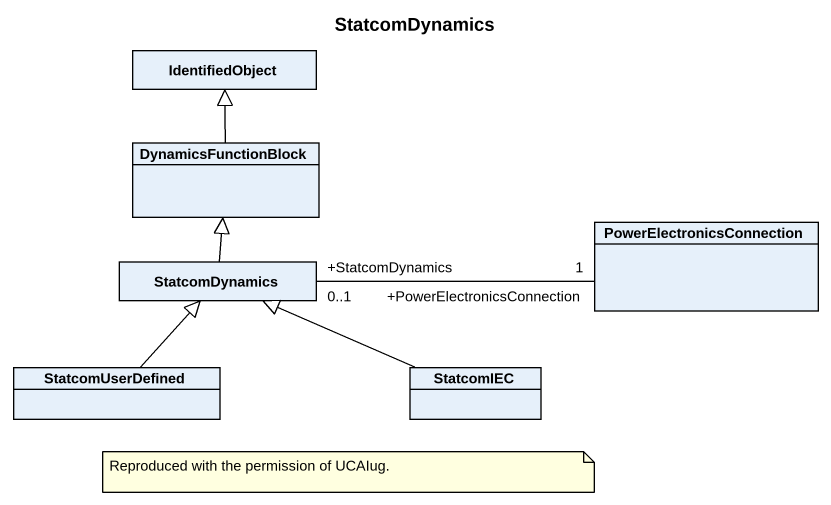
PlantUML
@startuml
title StatcomDynamics
hide circle
hide empty members
class IdentifiedObject
class DynamicsFunctionBlock
class StatcomDynamics
class PowerElectronicsConnection
class StatcomUserDefined
class StatcomIEC
DynamicsFunctionBlock -up-|> IdentifiedObject
StatcomDynamics -up-|> DynamicsFunctionBlock
StatcomDynamics "+StatcomDynamics\n0..1" -right- "+PowerElectronicsConnection\n1" PowerElectronicsConnection
StatcomUserDefined -up-|> StatcomDynamics
StatcomIEC -left-|> StatcomDynamics
note as N1
  Reproduced with the permission of UCAIug.
end note
@enduml
